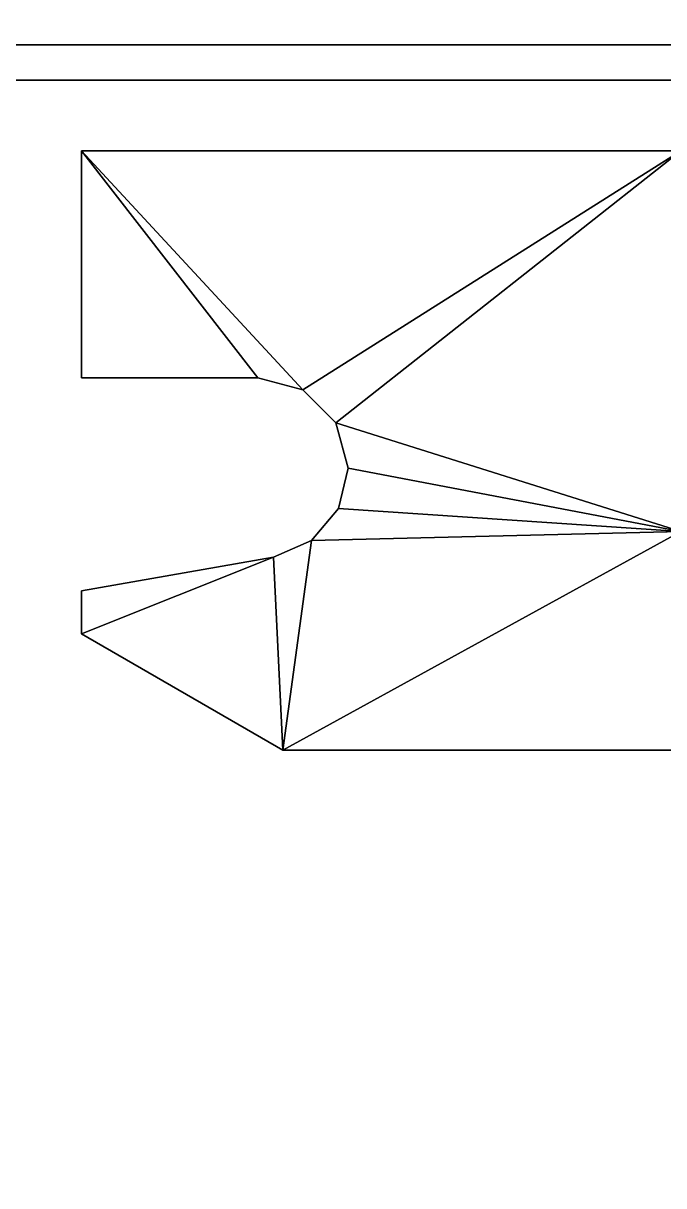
# Model space of a CAD drawing. Extents: x -80 to 2901, y -3352 to 80.
# Drawn here: x 2274.92 to 2284.01, y -1368.17 to -1351.69 of the extents above; entities that cross this region are included whole.
import ezdxf

# ---------------------------------------------------------------- set-up
doc = ezdxf.new("R2010")
doc.units = 0

# ---------------------------------------------------------------- blocks, each defined once
blk = doc.blocks.new('cocina Juan v2.alacena 2p.Suelo1', base_point=(18, 18, 20))
at = {"layer": 'Blanco', "color": 0}
for points in [[(18, 18, 20), (18, 577, 20), (782, 577, 20), (782, 18, 20)], [(18, 18, 38), (18, 577, 38), (782, 577, 38), (782, 18, 38)], [(18, 18, 38), (18, 577, 38), (18, 577, 20), (18, 18, 20)]]:
    blk.add_3dface(points, dxfattribs=at)
blk = doc.blocks.new('cocina Juan v2.alacena 2p.Suelo')
at = {"layer": 'Blanco'}
blk.add_blockref('cocina Juan v2.alacena 2p.Suelo1', (18, 18, 20), dxfattribs=at)
blk = doc.blocks.new('cocina Juan v2.alacena 2p.Techo1', base_point=(782, 18, 686))
at = {"layer": 'Blanco', "color": 0}
for points in [[(782, 18, 686), (782, 577, 686), (18, 577, 686), (18, 18, 686)], [(782, 18, 668), (782, 577, 668), (18, 577, 668), (18, 18, 668)], [(18, 577, 668), (18, 18, 668), (18, 18, 686), (18, 577, 686)]]:
    blk.add_3dface(points, dxfattribs=at)
blk = doc.blocks.new('cocina Juan v2.alacena 2p.Techo')
at = {"layer": 'Blanco'}
blk.add_blockref('cocina Juan v2.alacena 2p.Techo1', (782, 18, 686), dxfattribs=at)
blk = doc.blocks.new('cocina Juan v2.alacena 2p.Lateral Izquierdo1', base_point=(0, 18, 686))
at = {"layer": 'blanco', "color": 0}
for points in [[(18, 18, 686), (18, 577, 686), (0, 577, 686), (0, 18, 686)], [(18, 577, 20), (18, 18, 20), (0, 18, 20), (0, 577, 20)]]:
    blk.add_3dface(points, dxfattribs=at)
at = {"layer": 'Blanco', "color": 0}
blk.add_3dface([(18, 18, 686), (18, 577, 686), (18, 577, 20), (18, 18, 20)], dxfattribs=at)
blk = doc.blocks.new('cocina Juan v2.alacena 2p.Lateral Izquierdo2', base_point=(19.5, 60.75, 591.5))
at = {"layer": 'ACCESSORY', "color": 0, "invisible_edges": 8}
for points in [[(28, 46.2, 571.5), (24.9, 43.25, 571.5), (28, 37.608, 571.5), (28, 46.2, 571.5)], [(28, 46.2, 560.5), (28, 37.608, 560.5), (24.9, 43.25, 560.5), (28, 46.2, 560.5)], [(28, 46.2, 560.5), (28, 46.2, 571.5), (28, 37.608, 571.5), (28, 46.2, 560.5)], [(28, 37.608, 560.5), (28, 46.2, 560.5), (28, 37.608, 571.5), (28, 37.608, 560.5)], [(19.5, 34.75, 571.5), (22.891, 37.89, 571.5), (19.5, 43.25, 571.5), (19.5, 34.75, 571.5)], [(19.5, 34.75, 571.5), (19.5, 43.25, 571.5), (19.5, 43.25, 560.5), (19.5, 34.75, 571.5)], [(23.36, 38.359, 571.5), (19.5, 43.25, 571.5), (22.891, 37.89, 571.5), (23.36, 38.359, 571.5)], [(19.5, 43.25, 571.5), (23.36, 38.359, 571.5), (24.9, 43.25, 571.5), (19.5, 43.25, 571.5)], [(19.5, 34.75, 560.5), (19.5, 34.75, 571.5), (19.5, 43.25, 560.5), (19.5, 34.75, 560.5)], [(19.5, 34.75, 560.5), (19.5, 43.25, 560.5), (22.891, 37.89, 560.5), (19.5, 34.75, 560.5)], [(22.891, 37.89, 560.5), (19.5, 43.25, 560.5), (23.36, 38.359, 560.5), (22.891, 37.89, 560.5)], [(24.9, 43.25, 560.5), (23.36, 38.359, 560.5), (19.5, 43.25, 560.5), (24.9, 43.25, 560.5)], [(23.36, 38.359, 571.5), (24, 38.53, 571.5), (24.9, 43.25, 571.5), (23.36, 38.359, 571.5)], [(24, 38.53, 560.5), (23.36, 38.359, 560.5), (24.9, 43.25, 560.5), (24, 38.53, 560.5)], [(24, 38.53, 571.5), (24.574, 38.394, 571.5), (24.9, 43.25, 571.5), (24, 38.53, 571.5)], [(24.574, 38.394, 560.5), (24, 38.53, 560.5), (24.9, 43.25, 560.5), (24.574, 38.394, 560.5)], [(24.574, 38.394, 571.5), (25.027, 38.014, 571.5), (24.9, 43.25, 571.5), (24.574, 38.394, 571.5)], [(24.574, 38.394, 560.5), (24.9, 43.25, 560.5), (25.027, 38.014, 560.5), (24.574, 38.394, 560.5)], [(24.9, 43.25, 571.5), (25.027, 38.014, 571.5), (28, 37.608, 571.5), (24.9, 43.25, 571.5)], [(28, 37.608, 560.5), (25.027, 38.014, 560.5), (24.9, 43.25, 560.5), (28, 37.608, 560.5)], [(25.261, 37.472, 571.5), (28, 37.608, 571.5), (25.027, 38.014, 571.5), (25.261, 37.472, 571.5)], [(25.261, 37.472, 560.5), (25.027, 38.014, 560.5), (28, 37.608, 560.5), (25.261, 37.472, 560.5)], [(22.72, 37.25, 571.5), (22.891, 37.89, 571.5), (19.5, 34.75, 571.5), (22.72, 37.25, 571.5)], [(22.72, 37.25, 560.5), (19.5, 34.75, 560.5), (22.891, 37.89, 560.5), (22.72, 37.25, 560.5)], [(26.35, 34.75, 571.5), (28, 37.608, 571.5), (25.261, 37.472, 571.5), (26.35, 34.75, 571.5)], [(26.35, 34.75, 560.5), (25.261, 37.472, 560.5), (28, 37.608, 560.5), (26.35, 34.75, 560.5)], [(25.741, 34.75, 571.5), (26.35, 34.75, 571.5), (25.261, 37.472, 571.5), (25.741, 34.75, 571.5)], [(25.741, 34.75, 560.5), (25.261, 37.472, 560.5), (26.35, 34.75, 560.5), (25.741, 34.75, 560.5)], [(22.72, 34.75, 571.5), (22.72, 37.25, 571.5), (19.5, 34.75, 571.5), (22.72, 34.75, 571.5)], [(22.72, 37.25, 560.5), (22.72, 34.75, 560.5), (19.5, 34.75, 560.5), (22.72, 37.25, 560.5)], [(22.72, 34.75, 571.5), (19.5, 34.75, 571.5), (19.5, 34.75, 560.5), (22.72, 34.75, 571.5)], [(22.72, 34.75, 560.5), (22.72, 34.75, 571.5), (19.5, 34.75, 560.5), (22.72, 34.75, 560.5)], [(25.741, 34.75, 571.5), (25.741, 34.75, 560.5), (26.35, 34.75, 571.5), (25.741, 34.75, 571.5)], [(25.741, 34.75, 560.5), (26.35, 34.75, 560.5), (26.35, 34.75, 571.5), (25.741, 34.75, 560.5)]]:
    blk.add_3dface(points, dxfattribs=at)
at = {"layer": 'ACCESSORY', "color": 0}
for points in [[(23.36, 38.359, 560.5), (24, 38.53, 560.5), (24, 38.53, 571.5), (23.36, 38.359, 571.5)], [(24.574, 38.394, 571.5), (24, 38.53, 571.5), (24, 38.53, 560.5), (24.574, 38.394, 560.5)], [(22.891, 37.89, 560.5), (23.36, 38.359, 560.5), (23.36, 38.359, 571.5), (22.891, 37.89, 571.5)], [(24.574, 38.394, 571.5), (24.574, 38.394, 560.5), (25.027, 38.014, 560.5), (25.027, 38.014, 571.5)], [(25.027, 38.014, 571.5), (25.027, 38.014, 560.5), (25.261, 37.472, 560.5), (25.261, 37.472, 571.5)], [(22.72, 37.25, 560.5), (22.891, 37.89, 560.5), (22.891, 37.89, 571.5), (22.72, 37.25, 571.5)], [(26.35, 34.75, 571.5), (26.35, 34.75, 560.5), (28, 37.608, 560.5), (28, 37.608, 571.5)], [(25.261, 37.472, 571.5), (25.261, 37.472, 560.5), (25.741, 34.75, 560.5), (25.741, 34.75, 571.5)], [(22.72, 34.75, 560.5), (22.72, 37.25, 560.5), (22.72, 37.25, 571.5), (22.72, 34.75, 571.5)]]:
    blk.add_3dface(points, dxfattribs=at)
blk = doc.blocks.new('cocina Juan v2.alacena 2p.Lateral Izquierdo3', base_point=(19.5, 60.75, 145.5))
at = {"layer": 'ACCESSORY', "color": 0, "invisible_edges": 8}
for points in [[(28, 46.2, 125.5), (24.9, 43.25, 125.5), (28, 37.608, 125.5), (28, 46.2, 125.5)], [(28, 46.2, 114.5), (28, 37.608, 114.5), (24.9, 43.25, 114.5), (28, 46.2, 114.5)], [(28, 46.2, 114.5), (28, 46.2, 125.5), (28, 37.608, 125.5), (28, 46.2, 114.5)], [(28, 37.608, 114.5), (28, 46.2, 114.5), (28, 37.608, 125.5), (28, 37.608, 114.5)], [(19.5, 34.75, 125.5), (22.891, 37.89, 125.5), (19.5, 43.25, 125.5), (19.5, 34.75, 125.5)], [(19.5, 34.75, 125.5), (19.5, 43.25, 125.5), (19.5, 43.25, 114.5), (19.5, 34.75, 125.5)], [(23.36, 38.359, 125.5), (19.5, 43.25, 125.5), (22.891, 37.89, 125.5), (23.36, 38.359, 125.5)], [(19.5, 43.25, 125.5), (23.36, 38.359, 125.5), (24.9, 43.25, 125.5), (19.5, 43.25, 125.5)], [(19.5, 34.75, 114.5), (19.5, 34.75, 125.5), (19.5, 43.25, 114.5), (19.5, 34.75, 114.5)], [(19.5, 34.75, 114.5), (19.5, 43.25, 114.5), (22.891, 37.89, 114.5), (19.5, 34.75, 114.5)], [(22.891, 37.89, 114.5), (19.5, 43.25, 114.5), (23.36, 38.359, 114.5), (22.891, 37.89, 114.5)], [(24.9, 43.25, 114.5), (23.36, 38.359, 114.5), (19.5, 43.25, 114.5), (24.9, 43.25, 114.5)], [(23.36, 38.359, 125.5), (24, 38.53, 125.5), (24.9, 43.25, 125.5), (23.36, 38.359, 125.5)], [(24, 38.53, 114.5), (23.36, 38.359, 114.5), (24.9, 43.25, 114.5), (24, 38.53, 114.5)], [(24, 38.53, 125.5), (24.574, 38.394, 125.5), (24.9, 43.25, 125.5), (24, 38.53, 125.5)], [(24.574, 38.394, 114.5), (24, 38.53, 114.5), (24.9, 43.25, 114.5), (24.574, 38.394, 114.5)], [(24.574, 38.394, 125.5), (25.027, 38.014, 125.5), (24.9, 43.25, 125.5), (24.574, 38.394, 125.5)], [(24.574, 38.394, 114.5), (24.9, 43.25, 114.5), (25.027, 38.014, 114.5), (24.574, 38.394, 114.5)], [(24.9, 43.25, 125.5), (25.027, 38.014, 125.5), (28, 37.608, 125.5), (24.9, 43.25, 125.5)], [(28, 37.608, 114.5), (25.027, 38.014, 114.5), (24.9, 43.25, 114.5), (28, 37.608, 114.5)], [(25.261, 37.472, 125.5), (28, 37.608, 125.5), (25.027, 38.014, 125.5), (25.261, 37.472, 125.5)], [(25.261, 37.472, 114.5), (25.027, 38.014, 114.5), (28, 37.608, 114.5), (25.261, 37.472, 114.5)], [(22.72, 37.25, 125.5), (22.891, 37.89, 125.5), (19.5, 34.75, 125.5), (22.72, 37.25, 125.5)], [(22.72, 37.25, 114.5), (19.5, 34.75, 114.5), (22.891, 37.89, 114.5), (22.72, 37.25, 114.5)], [(26.35, 34.75, 125.5), (28, 37.608, 125.5), (25.261, 37.472, 125.5), (26.35, 34.75, 125.5)], [(26.35, 34.75, 114.5), (25.261, 37.472, 114.5), (28, 37.608, 114.5), (26.35, 34.75, 114.5)], [(25.741, 34.75, 125.5), (26.35, 34.75, 125.5), (25.261, 37.472, 125.5), (25.741, 34.75, 125.5)], [(25.741, 34.75, 114.5), (25.261, 37.472, 114.5), (26.35, 34.75, 114.5), (25.741, 34.75, 114.5)], [(22.72, 34.75, 125.5), (22.72, 37.25, 125.5), (19.5, 34.75, 125.5), (22.72, 34.75, 125.5)], [(22.72, 37.25, 114.5), (22.72, 34.75, 114.5), (19.5, 34.75, 114.5), (22.72, 37.25, 114.5)], [(22.72, 34.75, 125.5), (19.5, 34.75, 125.5), (19.5, 34.75, 114.5), (22.72, 34.75, 125.5)], [(22.72, 34.75, 114.5), (22.72, 34.75, 125.5), (19.5, 34.75, 114.5), (22.72, 34.75, 114.5)], [(25.741, 34.75, 125.5), (25.741, 34.75, 114.5), (26.35, 34.75, 125.5), (25.741, 34.75, 125.5)], [(25.741, 34.75, 114.5), (26.35, 34.75, 114.5), (26.35, 34.75, 125.5), (25.741, 34.75, 114.5)]]:
    blk.add_3dface(points, dxfattribs=at)
at = {"layer": 'ACCESSORY', "color": 0}
for points in [[(23.36, 38.359, 114.5), (24, 38.53, 114.5), (24, 38.53, 125.5), (23.36, 38.359, 125.5)], [(24.574, 38.394, 125.5), (24, 38.53, 125.5), (24, 38.53, 114.5), (24.574, 38.394, 114.5)], [(22.891, 37.89, 114.5), (23.36, 38.359, 114.5), (23.36, 38.359, 125.5), (22.891, 37.89, 125.5)], [(24.574, 38.394, 125.5), (24.574, 38.394, 114.5), (25.027, 38.014, 114.5), (25.027, 38.014, 125.5)], [(25.027, 38.014, 125.5), (25.027, 38.014, 114.5), (25.261, 37.472, 114.5), (25.261, 37.472, 125.5)], [(22.72, 37.25, 114.5), (22.891, 37.89, 114.5), (22.891, 37.89, 125.5), (22.72, 37.25, 125.5)], [(26.35, 34.75, 125.5), (26.35, 34.75, 114.5), (28, 37.608, 114.5), (28, 37.608, 125.5)], [(25.261, 37.472, 125.5), (25.261, 37.472, 114.5), (25.741, 34.75, 114.5), (25.741, 34.75, 125.5)], [(22.72, 34.75, 114.5), (22.72, 37.25, 114.5), (22.72, 37.25, 125.5), (22.72, 34.75, 125.5)]]:
    blk.add_3dface(points, dxfattribs=at)
blk = doc.blocks.new('cocina Juan v2.alacena 2p.Lateral Izquierdo')
for name, p in [('cocina Juan v2.alacena 2p.Lateral Izquierdo2', (19.5, 60.75, 591.5)), ('cocina Juan v2.alacena 2p.Lateral Izquierdo3', (19.5, 60.75, 145.5))]:
    blk.add_blockref(name, p)
at = {"layer": 'Blanco'}
blk.add_blockref('cocina Juan v2.alacena 2p.Lateral Izquierdo1', (0, 18, 686), dxfattribs=at)
blk = doc.blocks.new('cocina Juan v2.alacena 2p.Mobile Shelf [1]1', base_point=(18.5, 577, 236))
at = {"layer": 'Blanco', "color": 0}
for points in [[(18.5, 577, 236), (18.5, 23, 236), (781.5, 23, 236), (781.5, 577, 236)], [(18.5, 577, 254), (18.5, 23, 254), (781.5, 23, 254), (781.5, 577, 254)], [(18.5, 577, 236), (18.5, 577, 254), (18.5, 23, 254), (18.5, 23, 236)]]:
    blk.add_3dface(points, dxfattribs=at)
blk = doc.blocks.new('cocina Juan v2.alacena 2p.Mobile Shelf [1]')
at = {"layer": 'Blanco'}
blk.add_blockref('cocina Juan v2.alacena 2p.Mobile Shelf [1]1', (18.5, 577, 236), dxfattribs=at)
blk = doc.blocks.new('cocina Juan v2.alacena 2p.Mobile Shelf [2]1', base_point=(18.5, 577, 452))
at = {"layer": 'Blanco', "color": 0}
for points in [[(18.5, 577, 452), (18.5, 23, 452), (781.5, 23, 452), (781.5, 577, 452)], [(18.5, 577, 470), (18.5, 23, 470), (781.5, 23, 470), (781.5, 577, 470)], [(18.5, 577, 452), (18.5, 577, 470), (18.5, 23, 470), (18.5, 23, 452)]]:
    blk.add_3dface(points, dxfattribs=at)
blk = doc.blocks.new('cocina Juan v2.alacena 2p.Mobile Shelf [2]')
at = {"layer": 'Blanco'}
blk.add_blockref('cocina Juan v2.alacena 2p.Mobile Shelf [2]1', (18.5, 577, 452), dxfattribs=at)
blk = doc.blocks.new('cocina Juan v2.alacena 2p')
at = {"layer": 'cocina Juan v2.alacena 2p.Lateral Izquierdo'}
blk.add_blockref('cocina Juan v2.alacena 2p.Lateral Izquierdo', (0, 0), dxfattribs=at)
at = {"layer": 'cocina Juan v2.alacena 2p.Mobile Shelf [1]'}
blk.add_blockref('cocina Juan v2.alacena 2p.Mobile Shelf [1]', (0, 0), dxfattribs=at)
at = {"layer": 'cocina Juan v2.alacena 2p.Mobile Shelf [2]'}
blk.add_blockref('cocina Juan v2.alacena 2p.Mobile Shelf [2]', (0, 0), dxfattribs=at)
at = {"layer": 'cocina Juan v2.alacena 2p.Suelo'}
blk.add_blockref('cocina Juan v2.alacena 2p.Suelo', (0, 0), dxfattribs=at)
at = {"layer": 'cocina Juan v2.alacena 2p.Techo'}
blk.add_blockref('cocina Juan v2.alacena 2p.Techo', (0, 0), dxfattribs=at)

msp = doc.modelspace()

# ---------------------------------------------------------------- block references
at = {"rotation": -90}
msp.add_blockref('cocina Juan v2.alacena 2p', (2241, -1334, 1900), dxfattribs=at)

doc.saveas('drawing.dxf')
